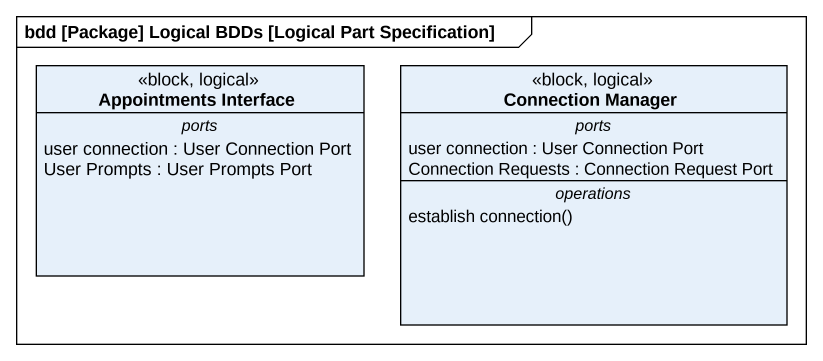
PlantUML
@startuml
mainframe bdd [Package] Logical BDDs [Logical Part Specification]
hide circle
hide empty members
class "Appointments Interface" as Appointments_Interface <<block, logical>> {
  -- ports --
  user connection : User Connection Port
  User Prompts : User Prompts Port
}
class "Connection Manager" as Connection_Manager <<block, logical>> {
  -- ports --
  user connection : User Connection Port
  Connection Requests : Connection Request Port
  -- operations --
  establish connection()
}
@enduml
